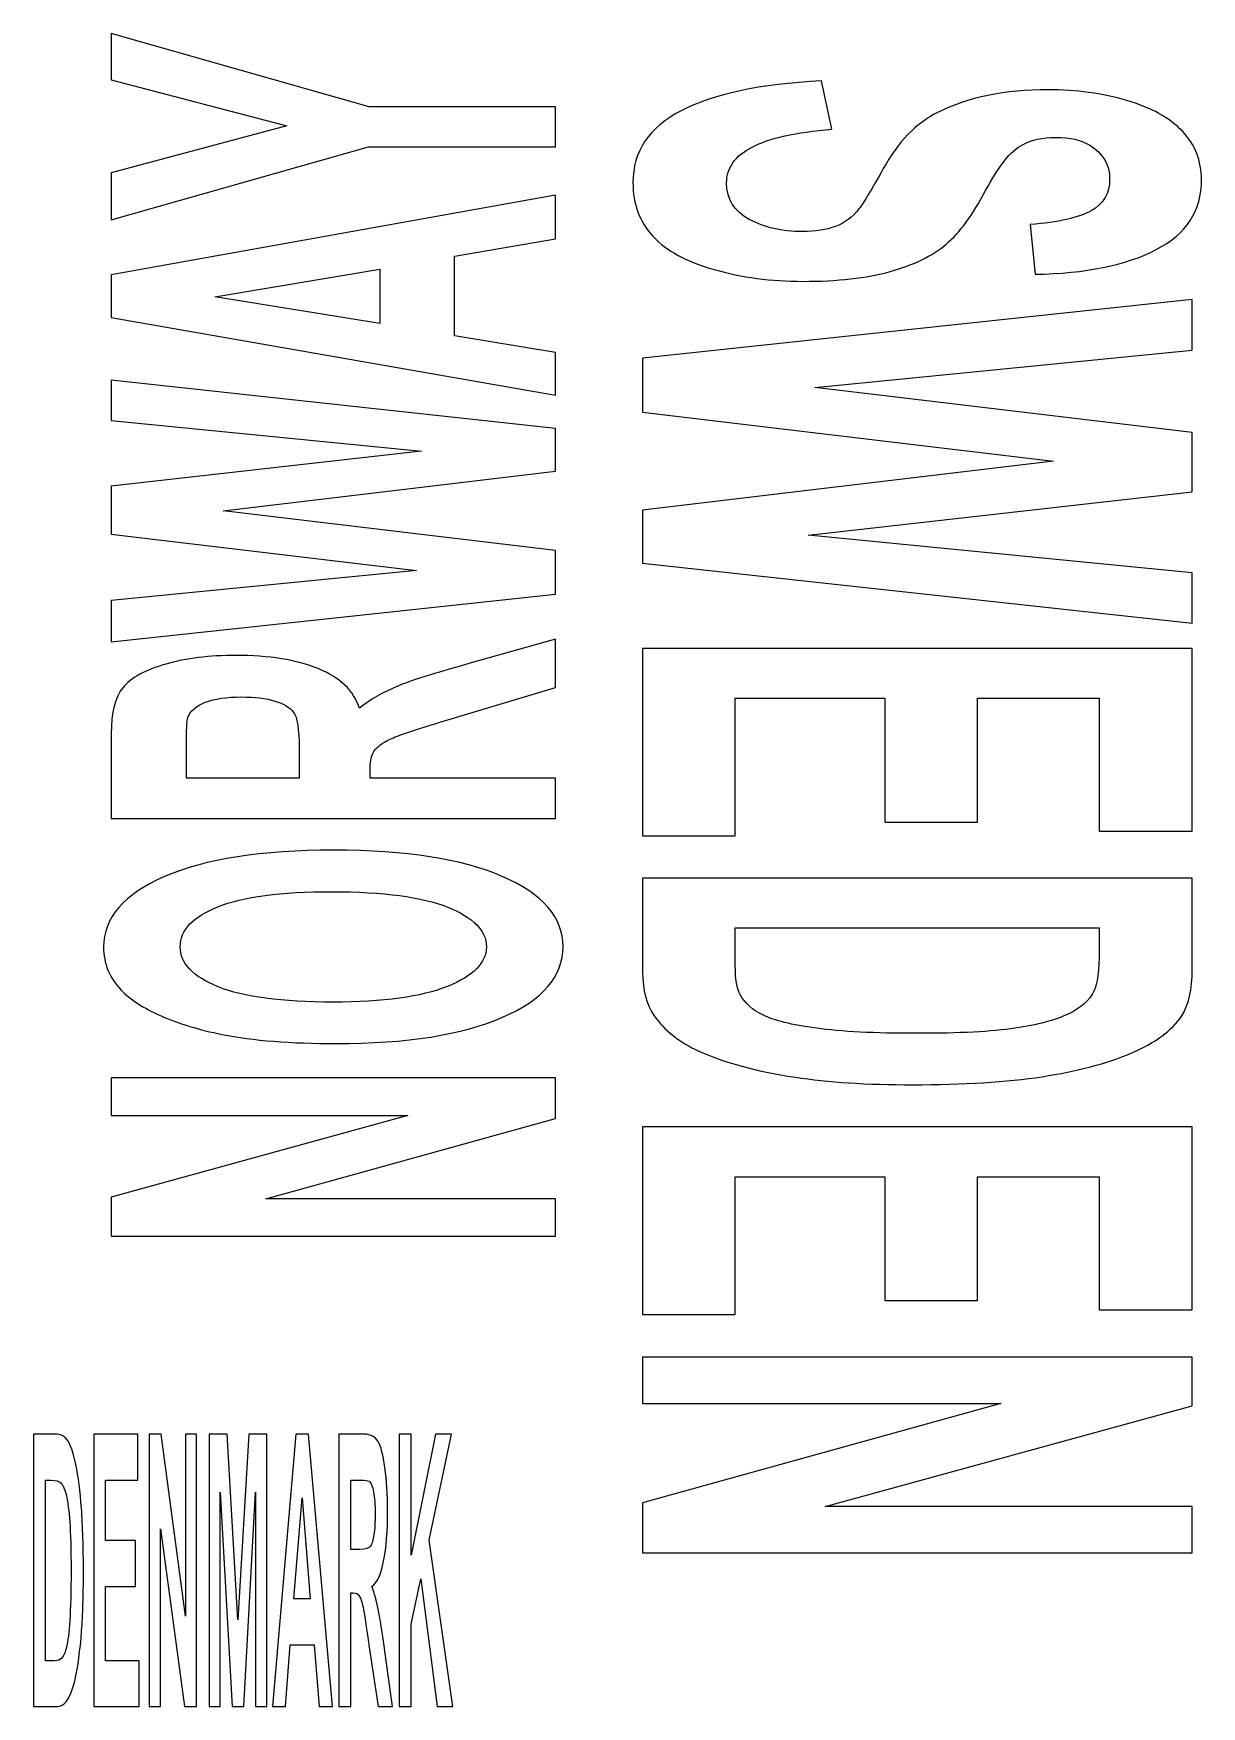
# Model space of a CAD drawing. Header units: centimetres. Extents: x -12.1 to 12.1, y -5 to 6.2.
# Drawn here: x -1.785 to -1.024, y 4.233 to 5.323 of the extents above; entities that cross this region are included whole.
import ezdxf

# ---------------------------------------------------------------- set-up
doc = ezdxf.new("R2010")
doc.units = ezdxf.units.CM
doc.header["$MEASUREMENT"] = 0
doc.layers.add('Layer 1', color=7, linetype='Continuous')

msp = doc.modelspace()

# ---------------------------------------------------------------- linework, layer by layer
at = {"layer": 'Layer 1', "color": 250}
for points, knots in [([(-1.44476, 5.2488), (-1.44476, 5.2488), (-1.56651, 5.2488), (-1.56651, 5.2488), (-1.56651, 5.2488), (-1.56651, 5.2488), (-1.73405, 5.20122), (-1.73405, 5.20122), (-1.73405, 5.20122), (-1.73405, 5.20122), (-1.73405, 5.23197), (-1.73405, 5.23197), (-1.73405, 5.23197), (-1.73405, 5.23197), (-1.61959, 5.26251), (-1.61959, 5.26251), (-1.61959, 5.26251), (-1.61959, 5.26251), (-1.73405, 5.29247), (-1.73405, 5.29247), (-1.73405, 5.29247), (-1.73405, 5.29247), (-1.73405, 5.32268), (-1.73405, 5.32268), (-1.73405, 5.32268), (-1.73405, 5.32268), (-1.5661, 5.27492), (-1.5661, 5.27492), (-1.5661, 5.27492), (-1.5661, 5.27492), (-1.44476, 5.27492), (-1.44476, 5.27492), (-1.44476, 5.27492), (-1.44476, 5.27492), (-1.44476, 5.2488), (-1.44476, 5.2488)], [0, 0, 0, 0, 0.1, 0.1, 0.1, 0.1, 0.2, 0.2, 0.2, 0.2, 0.3, 0.3, 0.3, 0.3, 0.4, 0.4, 0.4, 0.4, 0.5, 0.5, 0.5, 0.5, 0.6, 0.6, 0.6, 0.6, 0.7, 0.7, 0.7, 0.7, 0.8, 0.8, 0.8, 0.8, 1, 1, 1, 1]), ([(-1.27162, 5.29184), (-1.27162, 5.29184), (-1.2648, 5.26027), (-1.2648, 5.26027), (-1.2648, 5.26027), (-1.28836, 5.25838), (-1.30572, 5.2545), (-1.31675, 5.24871), (-1.31675, 5.24871), (-1.32785, 5.24292), (-1.33338, 5.23512), (-1.33338, 5.22521), (-1.33338, 5.22521), (-1.33338, 5.21479), (-1.32843, 5.20689), (-1.31859, 5.2016), (-1.31859, 5.2016), (-1.30877, 5.19633), (-1.29727, 5.19368), (-1.28405, 5.19368), (-1.28405, 5.19368), (-1.27561, 5.19368), (-1.26842, 5.19479), (-1.26248, 5.197), (-1.26248, 5.197), (-1.25657, 5.19923), (-1.25136, 5.20314), (-1.24698, 5.20867), (-1.24698, 5.20867), (-1.24404, 5.21248), (-1.23886, 5.22113), (-1.23135, 5.23465), (-1.23135, 5.23465), (-1.22174, 5.252), (-1.20995, 5.26423), (-1.19597, 5.27122), (-1.19597, 5.27122), (-1.17625, 5.28109), (-1.15229, 5.28601), (-1.12399, 5.28601), (-1.12399, 5.28601), (-1.10576, 5.28601), (-1.08872, 5.28371), (-1.07283, 5.27909), (-1.07283, 5.27909), (-1.05699, 5.27442), (-1.04493, 5.26775), (-1.0366, 5.25902), (-1.0366, 5.25902), (-1.02833, 5.25029), (-1.02417, 5.23974), (-1.02417, 5.22742), (-1.02417, 5.22742), (-1.02417, 5.20724), (-1.03401, 5.19205), (-1.05372, 5.18188), (-1.05372, 5.18188), (-1.07338, 5.17169), (-1.09965, 5.16636), (-1.13255, 5.16584), (-1.13255, 5.16584), (-1.13255, 5.16584), (-1.13569, 5.19824), (-1.13569, 5.19824), (-1.13569, 5.19824), (-1.11732, 5.19965), (-1.1041, 5.20264), (-1.09603, 5.20718), (-1.09603, 5.20718), (-1.08797, 5.21176), (-1.08398, 5.2186), (-1.08398, 5.22772), (-1.08398, 5.22772), (-1.08398, 5.23715), (-1.08829, 5.24455), (-1.09688, 5.24987), (-1.09688, 5.24987), (-1.10241, 5.25331), (-1.10981, 5.25503), (-1.11909, 5.25503), (-1.11909, 5.25503), (-1.12757, 5.25503), (-1.13479, 5.25343), (-1.14082, 5.2502), (-1.14082, 5.2502), (-1.14844, 5.24609), (-1.15645, 5.23616), (-1.16472, 5.22041), (-1.16472, 5.22041), (-1.17302, 5.20462), (-1.18161, 5.19295), (-1.19049, 5.18541), (-1.19049, 5.18541), (-1.19935, 5.17783), (-1.21146, 5.1719), (-1.22687, 5.16767), (-1.22687, 5.16767), (-1.24221, 5.1634), (-1.26122, 5.16124), (-1.28382, 5.16124), (-1.28382, 5.16124), (-1.30435, 5.16124), (-1.32354, 5.1638), (-1.34142, 5.16893), (-1.34142, 5.16893), (-1.35933, 5.17402), (-1.3726, 5.18124), (-1.38131, 5.19059), (-1.38131, 5.19059), (-1.39004, 5.19994), (-1.39435, 5.21162), (-1.39435, 5.22553), (-1.39435, 5.22553), (-1.39435, 5.24585), (-1.38393, 5.26144), (-1.36299, 5.27236), (-1.36299, 5.27236), (-1.34212, 5.28321), (-1.31163, 5.28971), (-1.27162, 5.29184)], [0, 0, 0, 0, 0.0322581, 0.0322581, 0.0322581, 0.0322581, 0.0645161, 0.0645161, 0.0645161, 0.0645161, 0.0967742, 0.0967742, 0.0967742, 0.0967742, 0.1290323, 0.1290323, 0.1290323, 0.1290323, 0.1612903, 0.1612903, 0.1612903, 0.1612903, 0.1935484, 0.1935484, 0.1935484, 0.1935484, 0.2258065, 0.2258065, 0.2258065, 0.2258065, 0.2580645, 0.2580645, 0.2580645, 0.2580645, 0.2903226, 0.2903226, 0.2903226, 0.2903226, 0.3225806, 0.3225806, 0.3225806, 0.3225806, 0.3548387, 0.3548387, 0.3548387, 0.3548387, 0.3870968, 0.3870968, 0.3870968, 0.3870968, 0.4193548, 0.4193548, 0.4193548, 0.4193548, 0.4516129, 0.4516129, 0.4516129, 0.4516129, 0.483871, 0.483871, 0.483871, 0.483871, 0.516129, 0.516129, 0.516129, 0.516129, 0.5483871, 0.5483871, 0.5483871, 0.5483871, 0.5806452, 0.5806452, 0.5806452, 0.5806452, 0.6129032, 0.6129032, 0.6129032, 0.6129032, 0.6451613, 0.6451613, 0.6451613, 0.6451613, 0.6774194, 0.6774194, 0.6774194, 0.6774194, 0.7096774, 0.7096774, 0.7096774, 0.7096774, 0.7419355, 0.7419355, 0.7419355, 0.7419355, 0.7741935, 0.7741935, 0.7741935, 0.7741935, 0.8064516, 0.8064516, 0.8064516, 0.8064516, 0.8387097, 0.8387097, 0.8387097, 0.8387097, 0.8709677, 0.8709677, 0.8709677, 0.8709677, 0.9032258, 0.9032258, 0.9032258, 0.9032258, 0.9354839, 0.9354839, 0.9354839, 0.9354839, 1, 1, 1, 1]), ([(-1.44476, 5.21744), (-1.44476, 5.21744), (-1.44476, 5.18887), (-1.44476, 5.18887), (-1.44476, 5.18887), (-1.44476, 5.18887), (-1.51046, 5.17754), (-1.51046, 5.17754), (-1.51046, 5.17754), (-1.51046, 5.17754), (-1.51046, 5.12566), (-1.51046, 5.12566), (-1.51046, 5.12566), (-1.51046, 5.12566), (-1.44476, 5.11491), (-1.44476, 5.11491), (-1.44476, 5.11491), (-1.44476, 5.11491), (-1.44476, 5.0871), (-1.44476, 5.0871), (-1.44476, 5.0871), (-1.44476, 5.0871), (-1.73405, 5.13768), (-1.73405, 5.13768), (-1.73405, 5.13768), (-1.73405, 5.13768), (-1.73405, 5.16543), (-1.73405, 5.16543), (-1.73405, 5.16543), (-1.73405, 5.16543), (-1.44476, 5.21744), (-1.44476, 5.21744)], [0, 0, 0, 0, 0.1111111, 0.1111111, 0.1111111, 0.1111111, 0.2222222, 0.2222222, 0.2222222, 0.2222222, 0.3333333, 0.3333333, 0.3333333, 0.3333333, 0.4444444, 0.4444444, 0.4444444, 0.4444444, 0.5555556, 0.5555556, 0.5555556, 0.5555556, 0.6666667, 0.6666667, 0.6666667, 0.6666667, 0.7777778, 0.7777778, 0.7777778, 0.7777778, 1, 1, 1, 1]), ([(-1.5592, 5.16913), (-1.5592, 5.16913), (-1.66656, 5.15125), (-1.66656, 5.15125), (-1.66656, 5.15125), (-1.66656, 5.15125), (-1.5592, 5.13369), (-1.5592, 5.13369), (-1.5592, 5.13369), (-1.5592, 5.13369), (-1.5592, 5.16913), (-1.5592, 5.16913)], [0, 0, 0, 0, 0.25, 0.25, 0.25, 0.25, 0.5, 0.5, 0.5, 0.5, 1, 1, 1, 1]), ([(-1.38804, 5.11118), (-1.38804, 5.11118), (-1.03025, 5.1495), (-1.03025, 5.1495), (-1.03025, 5.1495), (-1.03025, 5.1495), (-1.03025, 5.11634), (-1.03025, 5.11634), (-1.03025, 5.11634), (-1.03025, 5.11634), (-1.27602, 5.09211), (-1.27602, 5.09211), (-1.27602, 5.09211), (-1.27602, 5.09211), (-1.03025, 5.06273), (-1.03025, 5.06273), (-1.03025, 5.06273), (-1.03025, 5.06273), (-1.03025, 5.02417), (-1.03025, 5.02417), (-1.03025, 5.02417), (-1.03025, 5.02417), (-1.28018, 4.99602), (-1.28018, 4.99602), (-1.28018, 4.99602), (-1.28018, 4.99602), (-1.03025, 4.97138), (-1.03025, 4.97138), (-1.03025, 4.97138), (-1.03025, 4.97138), (-1.03025, 4.93871), (-1.03025, 4.93871), (-1.03025, 4.93871), (-1.03025, 4.93871), (-1.38804, 4.97773), (-1.38804, 4.97773), (-1.38804, 4.97773), (-1.38804, 4.97773), (-1.38804, 5.01215), (-1.38804, 5.01215), (-1.38804, 5.01215), (-1.38804, 5.01215), (-1.12055, 5.04412), (-1.12055, 5.04412), (-1.12055, 5.04412), (-1.12055, 5.04412), (-1.38804, 5.07601), (-1.38804, 5.07601), (-1.38804, 5.07601), (-1.38804, 5.07601), (-1.38804, 5.11118), (-1.38804, 5.11118)], [0, 0, 0, 0, 0.0714286, 0.0714286, 0.0714286, 0.0714286, 0.1428571, 0.1428571, 0.1428571, 0.1428571, 0.2142857, 0.2142857, 0.2142857, 0.2142857, 0.2857143, 0.2857143, 0.2857143, 0.2857143, 0.3571429, 0.3571429, 0.3571429, 0.3571429, 0.4285714, 0.4285714, 0.4285714, 0.4285714, 0.5, 0.5, 0.5, 0.5, 0.5714286, 0.5714286, 0.5714286, 0.5714286, 0.6428571, 0.6428571, 0.6428571, 0.6428571, 0.7142857, 0.7142857, 0.7142857, 0.7142857, 0.7857143, 0.7857143, 0.7857143, 0.7857143, 0.8571429, 0.8571429, 0.8571429, 0.8571429, 1, 1, 1, 1]), ([(-1.44476, 4.95749), (-1.44476, 4.95749), (-1.73405, 4.92648), (-1.73405, 4.92648), (-1.73405, 4.92648), (-1.73405, 4.92648), (-1.73405, 4.9533), (-1.73405, 4.9533), (-1.73405, 4.9533), (-1.73405, 4.9533), (-1.53532, 4.9729), (-1.53532, 4.9729), (-1.53532, 4.9729), (-1.53532, 4.9729), (-1.73405, 4.99663), (-1.73405, 4.99663), (-1.73405, 4.99663), (-1.73405, 4.99663), (-1.73405, 5.02785), (-1.73405, 5.02785), (-1.73405, 5.02785), (-1.73405, 5.02785), (-1.53197, 5.05059), (-1.53197, 5.05059), (-1.53197, 5.05059), (-1.53197, 5.05059), (-1.73405, 5.07054), (-1.73405, 5.07054), (-1.73405, 5.07054), (-1.73405, 5.07054), (-1.73405, 5.09692), (-1.73405, 5.09692), (-1.73405, 5.09692), (-1.73405, 5.09692), (-1.44476, 5.06538), (-1.44476, 5.06538), (-1.44476, 5.06538), (-1.44476, 5.06538), (-1.44476, 5.03757), (-1.44476, 5.03757), (-1.44476, 5.03757), (-1.44476, 5.03757), (-1.66105, 5.01171), (-1.66105, 5.01171), (-1.66105, 5.01171), (-1.66105, 5.01171), (-1.44476, 4.98594), (-1.44476, 4.98594), (-1.44476, 4.98594), (-1.44476, 4.98594), (-1.44476, 4.95749), (-1.44476, 4.95749)], [0, 0, 0, 0, 0.0714286, 0.0714286, 0.0714286, 0.0714286, 0.1428571, 0.1428571, 0.1428571, 0.1428571, 0.2142857, 0.2142857, 0.2142857, 0.2142857, 0.2857143, 0.2857143, 0.2857143, 0.2857143, 0.3571429, 0.3571429, 0.3571429, 0.3571429, 0.4285714, 0.4285714, 0.4285714, 0.4285714, 0.5, 0.5, 0.5, 0.5, 0.5714286, 0.5714286, 0.5714286, 0.5714286, 0.6428571, 0.6428571, 0.6428571, 0.6428571, 0.7142857, 0.7142857, 0.7142857, 0.7142857, 0.7857143, 0.7857143, 0.7857143, 0.7857143, 0.8571429, 0.8571429, 0.8571429, 0.8571429, 1, 1, 1, 1]), ([(-1.44476, 4.81137), (-1.44476, 4.81137), (-1.73405, 4.81137), (-1.73405, 4.81137), (-1.73405, 4.81137), (-1.73405, 4.81137), (-1.73405, 4.86658), (-1.73405, 4.86658), (-1.73405, 4.86658), (-1.73405, 4.88044), (-1.73147, 4.89055), (-1.72625, 4.89684), (-1.72625, 4.89684), (-1.72107, 4.90312), (-1.71181, 4.90814), (-1.69853, 4.91195), (-1.69853, 4.91195), (-1.68525, 4.91574), (-1.67005, 4.91763), (-1.65293, 4.91763), (-1.65293, 4.91763), (-1.63124, 4.91763), (-1.61333, 4.91475), (-1.5992, 4.90901), (-1.5992, 4.90901), (-1.58506, 4.90327), (-1.57612, 4.89474), (-1.57244, 4.88332), (-1.57244, 4.88332), (-1.56505, 4.889), (-1.55696, 4.89367), (-1.54816, 4.89736), (-1.54816, 4.89736), (-1.53934, 4.90106), (-1.52367, 4.90601), (-1.50119, 4.9123), (-1.50119, 4.9123), (-1.50119, 4.9123), (-1.44476, 4.92817), (-1.44476, 4.92817), (-1.44476, 4.92817), (-1.44476, 4.92817), (-1.44476, 4.89678), (-1.44476, 4.89678), (-1.44476, 4.89678), (-1.44476, 4.89678), (-1.50771, 4.87783), (-1.50771, 4.87783), (-1.50771, 4.87783), (-1.5302, 4.8711), (-1.5444, 4.86649), (-1.55026, 4.86402), (-1.55026, 4.86402), (-1.55611, 4.86152), (-1.56013, 4.8589), (-1.56228, 4.85613), (-1.56228, 4.85613), (-1.56447, 4.85334), (-1.56552, 4.84894), (-1.56552, 4.84291), (-1.56552, 4.84291), (-1.56552, 4.84291), (-1.56552, 4.83761), (-1.56552, 4.83761), (-1.56552, 4.83761), (-1.56552, 4.83761), (-1.44476, 4.83761), (-1.44476, 4.83761), (-1.44476, 4.83761), (-1.44476, 4.83761), (-1.44476, 4.81137), (-1.44476, 4.81137)], [0, 0, 0, 0, 0.0526316, 0.0526316, 0.0526316, 0.0526316, 0.1052632, 0.1052632, 0.1052632, 0.1052632, 0.1578947, 0.1578947, 0.1578947, 0.1578947, 0.2105263, 0.2105263, 0.2105263, 0.2105263, 0.2631579, 0.2631579, 0.2631579, 0.2631579, 0.3157895, 0.3157895, 0.3157895, 0.3157895, 0.3684211, 0.3684211, 0.3684211, 0.3684211, 0.4210526, 0.4210526, 0.4210526, 0.4210526, 0.4736842, 0.4736842, 0.4736842, 0.4736842, 0.5263158, 0.5263158, 0.5263158, 0.5263158, 0.5789474, 0.5789474, 0.5789474, 0.5789474, 0.6315789, 0.6315789, 0.6315789, 0.6315789, 0.6842105, 0.6842105, 0.6842105, 0.6842105, 0.7368421, 0.7368421, 0.7368421, 0.7368421, 0.7894737, 0.7894737, 0.7894737, 0.7894737, 0.8421053, 0.8421053, 0.8421053, 0.8421053, 0.8947368, 0.8947368, 0.8947368, 0.8947368, 1, 1, 1, 1]), ([(-1.38804, 4.9222), (-1.38804, 4.9222), (-1.03025, 4.9222), (-1.03025, 4.9222), (-1.03025, 4.9222), (-1.03025, 4.9222), (-1.03025, 4.8031), (-1.03025, 4.8031), (-1.03025, 4.8031), (-1.03025, 4.8031), (-1.09079, 4.8031), (-1.09079, 4.8031), (-1.09079, 4.8031), (-1.09079, 4.8031), (-1.09079, 4.88976), (-1.09079, 4.88976), (-1.09079, 4.88976), (-1.09079, 4.88976), (-1.17008, 4.88976), (-1.17008, 4.88976), (-1.17008, 4.88976), (-1.17008, 4.88976), (-1.17008, 4.80913), (-1.17008, 4.80913), (-1.17008, 4.80913), (-1.17008, 4.80913), (-1.23039, 4.80913), (-1.23039, 4.80913), (-1.23039, 4.80913), (-1.23039, 4.80913), (-1.23039, 4.88976), (-1.23039, 4.88976), (-1.23039, 4.88976), (-1.23039, 4.88976), (-1.32773, 4.88976), (-1.32773, 4.88976), (-1.32773, 4.88976), (-1.32773, 4.88976), (-1.32773, 4.80005), (-1.32773, 4.80005), (-1.32773, 4.80005), (-1.32773, 4.80005), (-1.38804, 4.80005), (-1.38804, 4.80005), (-1.38804, 4.80005), (-1.38804, 4.80005), (-1.38804, 4.9222), (-1.38804, 4.9222)], [0, 0, 0, 0, 0.0769231, 0.0769231, 0.0769231, 0.0769231, 0.1538462, 0.1538462, 0.1538462, 0.1538462, 0.2307692, 0.2307692, 0.2307692, 0.2307692, 0.3076923, 0.3076923, 0.3076923, 0.3076923, 0.3846154, 0.3846154, 0.3846154, 0.3846154, 0.4615385, 0.4615385, 0.4615385, 0.4615385, 0.5384615, 0.5384615, 0.5384615, 0.5384615, 0.6153846, 0.6153846, 0.6153846, 0.6153846, 0.6923077, 0.6923077, 0.6923077, 0.6923077, 0.7692308, 0.7692308, 0.7692308, 0.7692308, 0.8461538, 0.8461538, 0.8461538, 0.8461538, 1, 1, 1, 1]), ([(-1.6117, 4.83761), (-1.6117, 4.83761), (-1.6117, 4.857), (-1.6117, 4.857), (-1.6117, 4.857), (-1.6117, 4.86958), (-1.61289, 4.87745), (-1.61525, 4.88056), (-1.61525, 4.88056), (-1.61764, 4.8837), (-1.62171, 4.88615), (-1.62748, 4.88793), (-1.62748, 4.88793), (-1.6333, 4.8897), (-1.64052, 4.89058), (-1.64921, 4.89058), (-1.64921, 4.89058), (-1.65893, 4.89058), (-1.66679, 4.88944), (-1.67279, 4.88709), (-1.67279, 4.88709), (-1.67876, 4.88475), (-1.68255, 4.88147), (-1.68415, 4.87721), (-1.68415, 4.87721), (-1.68478, 4.87509), (-1.68511, 4.86868), (-1.68511, 4.85808), (-1.68511, 4.85808), (-1.68511, 4.85808), (-1.68511, 4.83761), (-1.68511, 4.83761), (-1.68511, 4.83761), (-1.68511, 4.83761), (-1.6117, 4.83761), (-1.6117, 4.83761)], [0, 0, 0, 0, 0.1, 0.1, 0.1, 0.1, 0.2, 0.2, 0.2, 0.2, 0.3, 0.3, 0.3, 0.3, 0.4, 0.4, 0.4, 0.4, 0.5, 0.5, 0.5, 0.5, 0.6, 0.6, 0.6, 0.6, 0.7, 0.7, 0.7, 0.7, 0.8, 0.8, 0.8, 0.8, 1, 1, 1, 1]), ([(-1.58762, 4.66485), (-1.61712, 4.66485), (-1.64184, 4.66682), (-1.66184, 4.67079), (-1.66184, 4.67079), (-1.67655, 4.67373), (-1.68979, 4.67774), (-1.70147, 4.68287), (-1.70147, 4.68287), (-1.71321, 4.688), (-1.72189, 4.69358), (-1.72753, 4.69964), (-1.72753, 4.69964), (-1.73517, 4.70774), (-1.73898, 4.71708), (-1.73898, 4.72766), (-1.73898, 4.72766), (-1.73898, 4.74679), (-1.72576, 4.7621), (-1.69932, 4.77358), (-1.69932, 4.77358), (-1.67288, 4.78508), (-1.6361, 4.79082), (-1.58899, 4.79082), (-1.58899, 4.79082), (-1.54231, 4.79082), (-1.50579, 4.78514), (-1.47941, 4.77372), (-1.47941, 4.77372), (-1.45306, 4.76234), (-1.43984, 4.74708), (-1.43984, 4.728), (-1.43984, 4.728), (-1.43984, 4.7087), (-1.45297, 4.69335), (-1.47924, 4.68194), (-1.47924, 4.68194), (-1.50547, 4.67052), (-1.54158, 4.66485), (-1.58762, 4.66485)], [0, 0, 0, 0, 0.0909091, 0.0909091, 0.0909091, 0.0909091, 0.1818182, 0.1818182, 0.1818182, 0.1818182, 0.2727273, 0.2727273, 0.2727273, 0.2727273, 0.3636364, 0.3636364, 0.3636364, 0.3636364, 0.4545455, 0.4545455, 0.4545455, 0.4545455, 0.5454545, 0.5454545, 0.5454545, 0.5454545, 0.6363636, 0.6363636, 0.6363636, 0.6363636, 0.7272727, 0.7272727, 0.7272727, 0.7272727, 0.8181818, 0.8181818, 0.8181818, 0.8181818, 1, 1, 1, 1]), ([(-1.03025, 4.77264), (-1.03025, 4.77264), (-1.03025, 4.71336), (-1.03025, 4.71336), (-1.03025, 4.71336), (-1.03025, 4.7), (-1.03256, 4.68983), (-1.0371, 4.68281), (-1.0371, 4.68281), (-1.04327, 4.67338), (-1.05428, 4.66531), (-1.07006, 4.65862), (-1.07006, 4.65862), (-1.08584, 4.65186), (-1.10515, 4.64677), (-1.12801, 4.64327), (-1.12801, 4.64327), (-1.15084, 4.63975), (-1.17903, 4.638), (-1.21257, 4.638), (-1.21257, 4.638), (-1.242, 4.638), (-1.26739, 4.63966), (-1.28872, 4.64292), (-1.28872, 4.64292), (-1.31472, 4.64694), (-1.33583, 4.65268), (-1.3519, 4.66013), (-1.3519, 4.66013), (-1.3641, 4.66575), (-1.37363, 4.67332), (-1.38047, 4.68293), (-1.38047, 4.68293), (-1.3855, 4.69007), (-1.38804, 4.69964), (-1.38804, 4.71164), (-1.38804, 4.71164), (-1.38804, 4.71164), (-1.38804, 4.77264), (-1.38804, 4.77264), (-1.38804, 4.77264), (-1.38804, 4.77264), (-1.03025, 4.77264), (-1.03025, 4.77264)], [0, 0, 0, 0, 0.0833333, 0.0833333, 0.0833333, 0.0833333, 0.1666667, 0.1666667, 0.1666667, 0.1666667, 0.25, 0.25, 0.25, 0.25, 0.3333333, 0.3333333, 0.3333333, 0.3333333, 0.4166667, 0.4166667, 0.4166667, 0.4166667, 0.5, 0.5, 0.5, 0.5, 0.5833333, 0.5833333, 0.5833333, 0.5833333, 0.6666667, 0.6666667, 0.6666667, 0.6666667, 0.75, 0.75, 0.75, 0.75, 0.8333333, 0.8333333, 0.8333333, 0.8333333, 1, 1, 1, 1]), ([(-1.5896, 4.69187), (-1.55684, 4.69187), (-1.53203, 4.69525), (-1.51514, 4.70206), (-1.51514, 4.70206), (-1.49822, 4.70885), (-1.48975, 4.71746), (-1.48975, 4.72792), (-1.48975, 4.72792), (-1.48975, 4.73837), (-1.49816, 4.74696), (-1.51494, 4.75366), (-1.51494, 4.75366), (-1.53171, 4.76036), (-1.55684, 4.76374), (-1.59038, 4.76374), (-1.59038, 4.76374), (-1.62355, 4.76374), (-1.64828, 4.76044), (-1.66458, 4.75392), (-1.66458, 4.75392), (-1.68089, 4.74737), (-1.68907, 4.73873), (-1.68907, 4.72792), (-1.68907, 4.72792), (-1.68907, 4.71712), (-1.6808, 4.70841), (-1.66429, 4.70177), (-1.66429, 4.70177), (-1.6478, 4.69516), (-1.62291, 4.69187), (-1.5896, 4.69187)], [0, 0, 0, 0, 0.1111111, 0.1111111, 0.1111111, 0.1111111, 0.2222222, 0.2222222, 0.2222222, 0.2222222, 0.3333333, 0.3333333, 0.3333333, 0.3333333, 0.4444444, 0.4444444, 0.4444444, 0.4444444, 0.5555556, 0.5555556, 0.5555556, 0.5555556, 0.6666667, 0.6666667, 0.6666667, 0.6666667, 0.7777778, 0.7777778, 0.7777778, 0.7777778, 1, 1, 1, 1]), ([(-1.09079, 4.7402), (-1.09079, 4.7402), (-1.32773, 4.7402), (-1.32773, 4.7402), (-1.32773, 4.7402), (-1.32773, 4.7402), (-1.32773, 4.71601), (-1.32773, 4.71601), (-1.32773, 4.71601), (-1.32773, 4.70692), (-1.32663, 4.7004), (-1.32432, 4.69642), (-1.32432, 4.69642), (-1.32141, 4.69114), (-1.31643, 4.68674), (-1.30944, 4.68328), (-1.30944, 4.68328), (-1.30246, 4.67982), (-1.29095, 4.67702), (-1.27494, 4.67481), (-1.27494, 4.67481), (-1.25889, 4.67262), (-1.23705, 4.67151), (-1.20939, 4.67151), (-1.20939, 4.67151), (-1.18173, 4.67151), (-1.1605, 4.67262), (-1.14568, 4.67481), (-1.14568, 4.67481), (-1.13089, 4.67702), (-1.11936, 4.68008), (-1.11106, 4.68403), (-1.11106, 4.68403), (-1.10273, 4.68797), (-1.09714, 4.69295), (-1.09423, 4.69901), (-1.09423, 4.69901), (-1.09193, 4.70355), (-1.09079, 4.71243), (-1.09079, 4.72565), (-1.09079, 4.72565), (-1.09079, 4.72565), (-1.09079, 4.7402), (-1.09079, 4.7402)], [0, 0, 0, 0, 0.0833333, 0.0833333, 0.0833333, 0.0833333, 0.1666667, 0.1666667, 0.1666667, 0.1666667, 0.25, 0.25, 0.25, 0.25, 0.3333333, 0.3333333, 0.3333333, 0.3333333, 0.4166667, 0.4166667, 0.4166667, 0.4166667, 0.5, 0.5, 0.5, 0.5, 0.5833333, 0.5833333, 0.5833333, 0.5833333, 0.6666667, 0.6666667, 0.6666667, 0.6666667, 0.75, 0.75, 0.75, 0.75, 0.8333333, 0.8333333, 0.8333333, 0.8333333, 1, 1, 1, 1]), ([(-1.44476, 4.53937), (-1.44476, 4.53937), (-1.73405, 4.53937), (-1.73405, 4.53937), (-1.73405, 4.53937), (-1.73405, 4.53937), (-1.73405, 4.56491), (-1.73405, 4.56491), (-1.73405, 4.56491), (-1.73405, 4.56491), (-1.54086, 4.61805), (-1.54086, 4.61805), (-1.54086, 4.61805), (-1.54086, 4.61805), (-1.73405, 4.61805), (-1.73405, 4.61805), (-1.73405, 4.61805), (-1.73405, 4.61805), (-1.73405, 4.64243), (-1.73405, 4.64243), (-1.73405, 4.64243), (-1.73405, 4.64243), (-1.44476, 4.64243), (-1.44476, 4.64243), (-1.44476, 4.64243), (-1.44476, 4.64243), (-1.44476, 4.6161), (-1.44476, 4.6161), (-1.44476, 4.6161), (-1.44476, 4.6161), (-1.63342, 4.56378), (-1.63342, 4.56378), (-1.63342, 4.56378), (-1.63342, 4.56378), (-1.44476, 4.56378), (-1.44476, 4.56378), (-1.44476, 4.56378), (-1.44476, 4.56378), (-1.44476, 4.53937), (-1.44476, 4.53937)], [0, 0, 0, 0, 0.0909091, 0.0909091, 0.0909091, 0.0909091, 0.1818182, 0.1818182, 0.1818182, 0.1818182, 0.2727273, 0.2727273, 0.2727273, 0.2727273, 0.3636364, 0.3636364, 0.3636364, 0.3636364, 0.4545455, 0.4545455, 0.4545455, 0.4545455, 0.5454545, 0.5454545, 0.5454545, 0.5454545, 0.6363636, 0.6363636, 0.6363636, 0.6363636, 0.7272727, 0.7272727, 0.7272727, 0.7272727, 0.8181818, 0.8181818, 0.8181818, 0.8181818, 1, 1, 1, 1]), ([(-1.38804, 4.61051), (-1.38804, 4.61051), (-1.03025, 4.61051), (-1.03025, 4.61051), (-1.03025, 4.61051), (-1.03025, 4.61051), (-1.03025, 4.49142), (-1.03025, 4.49142), (-1.03025, 4.49142), (-1.03025, 4.49142), (-1.09079, 4.49142), (-1.09079, 4.49142), (-1.09079, 4.49142), (-1.09079, 4.49142), (-1.09079, 4.57808), (-1.09079, 4.57808), (-1.09079, 4.57808), (-1.09079, 4.57808), (-1.17008, 4.57808), (-1.17008, 4.57808), (-1.17008, 4.57808), (-1.17008, 4.57808), (-1.17008, 4.49744), (-1.17008, 4.49744), (-1.17008, 4.49744), (-1.17008, 4.49744), (-1.23039, 4.49744), (-1.23039, 4.49744), (-1.23039, 4.49744), (-1.23039, 4.49744), (-1.23039, 4.57808), (-1.23039, 4.57808), (-1.23039, 4.57808), (-1.23039, 4.57808), (-1.32773, 4.57808), (-1.32773, 4.57808), (-1.32773, 4.57808), (-1.32773, 4.57808), (-1.32773, 4.48836), (-1.32773, 4.48836), (-1.32773, 4.48836), (-1.32773, 4.48836), (-1.38804, 4.48836), (-1.38804, 4.48836), (-1.38804, 4.48836), (-1.38804, 4.48836), (-1.38804, 4.61051), (-1.38804, 4.61051)], [0, 0, 0, 0, 0.0769231, 0.0769231, 0.0769231, 0.0769231, 0.1538462, 0.1538462, 0.1538462, 0.1538462, 0.2307692, 0.2307692, 0.2307692, 0.2307692, 0.3076923, 0.3076923, 0.3076923, 0.3076923, 0.3846154, 0.3846154, 0.3846154, 0.3846154, 0.4615385, 0.4615385, 0.4615385, 0.4615385, 0.5384615, 0.5384615, 0.5384615, 0.5384615, 0.6153846, 0.6153846, 0.6153846, 0.6153846, 0.6923077, 0.6923077, 0.6923077, 0.6923077, 0.7692308, 0.7692308, 0.7692308, 0.7692308, 0.8461538, 0.8461538, 0.8461538, 0.8461538, 1, 1, 1, 1]), ([(-1.38804, 4.46055), (-1.38804, 4.46055), (-1.03025, 4.46055), (-1.03025, 4.46055), (-1.03025, 4.46055), (-1.03025, 4.46055), (-1.03025, 4.42899), (-1.03025, 4.42899), (-1.03025, 4.42899), (-1.03025, 4.42899), (-1.26918, 4.36326), (-1.26918, 4.36326), (-1.26918, 4.36326), (-1.26918, 4.36326), (-1.03025, 4.36326), (-1.03025, 4.36326), (-1.03025, 4.36326), (-1.03025, 4.36326), (-1.03025, 4.3331), (-1.03025, 4.3331), (-1.03025, 4.3331), (-1.03025, 4.3331), (-1.38804, 4.3331), (-1.38804, 4.3331), (-1.38804, 4.3331), (-1.38804, 4.3331), (-1.38804, 4.36565), (-1.38804, 4.36565), (-1.38804, 4.36565), (-1.38804, 4.36565), (-1.15473, 4.43041), (-1.15473, 4.43041), (-1.15473, 4.43041), (-1.15473, 4.43041), (-1.38804, 4.43041), (-1.38804, 4.43041), (-1.38804, 4.43041), (-1.38804, 4.43041), (-1.38804, 4.46055), (-1.38804, 4.46055)], [0, 0, 0, 0, 0.0909091, 0.0909091, 0.0909091, 0.0909091, 0.1818182, 0.1818182, 0.1818182, 0.1818182, 0.2727273, 0.2727273, 0.2727273, 0.2727273, 0.3636364, 0.3636364, 0.3636364, 0.3636364, 0.4545455, 0.4545455, 0.4545455, 0.4545455, 0.5454545, 0.5454545, 0.5454545, 0.5454545, 0.6363636, 0.6363636, 0.6363636, 0.6363636, 0.7272727, 0.7272727, 0.7272727, 0.7272727, 0.8181818, 0.8181818, 0.8181818, 0.8181818, 1, 1, 1, 1]), ([(-1.78463, 4.41043), (-1.78463, 4.41043), (-1.77031, 4.41043), (-1.77031, 4.41043), (-1.77031, 4.41043), (-1.76708, 4.41043), (-1.7646, 4.40933), (-1.76292, 4.40709), (-1.76292, 4.40709), (-1.76064, 4.40403), (-1.75869, 4.39856), (-1.75706, 4.39072), (-1.75706, 4.39072), (-1.75543, 4.38292), (-1.75421, 4.37334), (-1.75339, 4.36201), (-1.75339, 4.36201), (-1.75252, 4.35068), (-1.75211, 4.33668), (-1.75211, 4.32005), (-1.75211, 4.32005), (-1.75211, 4.30547), (-1.75249, 4.29289), (-1.75328, 4.28231), (-1.75328, 4.28231), (-1.75427, 4.26941), (-1.75564, 4.25896), (-1.75744, 4.25095), (-1.75744, 4.25095), (-1.75881, 4.24492), (-1.76064, 4.24021), (-1.76294, 4.2368), (-1.76294, 4.2368), (-1.76466, 4.2343), (-1.76699, 4.23308), (-1.76988, 4.23308), (-1.76988, 4.23308), (-1.76988, 4.23308), (-1.78463, 4.23308), (-1.78463, 4.23308), (-1.78463, 4.23308), (-1.78463, 4.23308), (-1.78463, 4.41043), (-1.78463, 4.41043)], [0, 0, 0, 0, 0.0833333, 0.0833333, 0.0833333, 0.0833333, 0.1666667, 0.1666667, 0.1666667, 0.1666667, 0.25, 0.25, 0.25, 0.25, 0.3333333, 0.3333333, 0.3333333, 0.3333333, 0.4166667, 0.4166667, 0.4166667, 0.4166667, 0.5, 0.5, 0.5, 0.5, 0.5833333, 0.5833333, 0.5833333, 0.5833333, 0.6666667, 0.6666667, 0.6666667, 0.6666667, 0.75, 0.75, 0.75, 0.75, 0.8333333, 0.8333333, 0.8333333, 0.8333333, 1, 1, 1, 1]), ([(-1.74544, 4.23308), (-1.74544, 4.23308), (-1.74544, 4.41043), (-1.74544, 4.41043), (-1.74544, 4.41043), (-1.74544, 4.41043), (-1.71667, 4.41043), (-1.71667, 4.41043), (-1.71667, 4.41043), (-1.71667, 4.41043), (-1.71667, 4.38045), (-1.71667, 4.38045), (-1.71667, 4.38045), (-1.71667, 4.38045), (-1.73763, 4.38045), (-1.73763, 4.38045), (-1.73763, 4.38045), (-1.73763, 4.38045), (-1.73763, 4.34113), (-1.73763, 4.34113), (-1.73763, 4.34113), (-1.73763, 4.34113), (-1.71813, 4.34113), (-1.71813, 4.34113), (-1.71813, 4.34113), (-1.71813, 4.34113), (-1.71813, 4.31126), (-1.71813, 4.31126), (-1.71813, 4.31126), (-1.71813, 4.31126), (-1.73763, 4.31126), (-1.73763, 4.31126), (-1.73763, 4.31126), (-1.73763, 4.31126), (-1.73763, 4.26295), (-1.73763, 4.26295), (-1.73763, 4.26295), (-1.73763, 4.26295), (-1.71592, 4.26295), (-1.71592, 4.26295), (-1.71592, 4.26295), (-1.71592, 4.26295), (-1.71592, 4.23308), (-1.71592, 4.23308), (-1.71592, 4.23308), (-1.71592, 4.23308), (-1.74544, 4.23308), (-1.74544, 4.23308)], [0, 0, 0, 0, 0.0769231, 0.0769231, 0.0769231, 0.0769231, 0.1538462, 0.1538462, 0.1538462, 0.1538462, 0.2307692, 0.2307692, 0.2307692, 0.2307692, 0.3076923, 0.3076923, 0.3076923, 0.3076923, 0.3846154, 0.3846154, 0.3846154, 0.3846154, 0.4615385, 0.4615385, 0.4615385, 0.4615385, 0.5384615, 0.5384615, 0.5384615, 0.5384615, 0.6153846, 0.6153846, 0.6153846, 0.6153846, 0.6923077, 0.6923077, 0.6923077, 0.6923077, 0.7692308, 0.7692308, 0.7692308, 0.7692308, 0.8461538, 0.8461538, 0.8461538, 0.8461538, 1, 1, 1, 1]), ([(-1.70922, 4.23308), (-1.70922, 4.23308), (-1.70922, 4.41043), (-1.70922, 4.41043), (-1.70922, 4.41043), (-1.70922, 4.41043), (-1.70159, 4.41043), (-1.70159, 4.41043), (-1.70159, 4.41043), (-1.70159, 4.41043), (-1.68572, 4.29198), (-1.68572, 4.29198), (-1.68572, 4.29198), (-1.68572, 4.29198), (-1.68572, 4.41043), (-1.68572, 4.41043), (-1.68572, 4.41043), (-1.68572, 4.41043), (-1.67844, 4.41043), (-1.67844, 4.41043), (-1.67844, 4.41043), (-1.67844, 4.41043), (-1.67844, 4.23308), (-1.67844, 4.23308), (-1.67844, 4.23308), (-1.67844, 4.23308), (-1.6863, 4.23308), (-1.6863, 4.23308), (-1.6863, 4.23308), (-1.6863, 4.23308), (-1.70194, 4.34877), (-1.70194, 4.34877), (-1.70194, 4.34877), (-1.70194, 4.34877), (-1.70194, 4.23308), (-1.70194, 4.23308), (-1.70194, 4.23308), (-1.70194, 4.23308), (-1.70922, 4.23308), (-1.70922, 4.23308)], [0, 0, 0, 0, 0.0909091, 0.0909091, 0.0909091, 0.0909091, 0.1818182, 0.1818182, 0.1818182, 0.1818182, 0.2727273, 0.2727273, 0.2727273, 0.2727273, 0.3636364, 0.3636364, 0.3636364, 0.3636364, 0.4545455, 0.4545455, 0.4545455, 0.4545455, 0.5454545, 0.5454545, 0.5454545, 0.5454545, 0.6363636, 0.6363636, 0.6363636, 0.6363636, 0.7272727, 0.7272727, 0.7272727, 0.7272727, 0.8181818, 0.8181818, 0.8181818, 0.8181818, 1, 1, 1, 1]), ([(-1.67026, 4.23308), (-1.67026, 4.23308), (-1.67026, 4.41043), (-1.67026, 4.41043), (-1.67026, 4.41043), (-1.67026, 4.41043), (-1.65855, 4.41043), (-1.65855, 4.41043), (-1.65855, 4.41043), (-1.65855, 4.41043), (-1.6515, 4.28944), (-1.6515, 4.28944), (-1.6515, 4.28944), (-1.6515, 4.28944), (-1.64452, 4.41043), (-1.64452, 4.41043), (-1.64452, 4.41043), (-1.64452, 4.41043), (-1.63275, 4.41043), (-1.63275, 4.41043), (-1.63275, 4.41043), (-1.63275, 4.41043), (-1.63275, 4.23308), (-1.63275, 4.23308), (-1.63275, 4.23308), (-1.63275, 4.23308), (-1.64006, 4.23308), (-1.64006, 4.23308), (-1.64006, 4.23308), (-1.64006, 4.23308), (-1.64006, 4.3727), (-1.64006, 4.3727), (-1.64006, 4.3727), (-1.64006, 4.3727), (-1.64778, 4.23308), (-1.64778, 4.23308), (-1.64778, 4.23308), (-1.64778, 4.23308), (-1.65529, 4.23308), (-1.65529, 4.23308), (-1.65529, 4.23308), (-1.65529, 4.23308), (-1.66298, 4.3727), (-1.66298, 4.3727), (-1.66298, 4.3727), (-1.66298, 4.3727), (-1.66298, 4.23308), (-1.66298, 4.23308), (-1.66298, 4.23308), (-1.66298, 4.23308), (-1.67026, 4.23308), (-1.67026, 4.23308)], [0, 0, 0, 0, 0.0714286, 0.0714286, 0.0714286, 0.0714286, 0.1428571, 0.1428571, 0.1428571, 0.1428571, 0.2142857, 0.2142857, 0.2142857, 0.2142857, 0.2857143, 0.2857143, 0.2857143, 0.2857143, 0.3571429, 0.3571429, 0.3571429, 0.3571429, 0.4285714, 0.4285714, 0.4285714, 0.4285714, 0.5, 0.5, 0.5, 0.5, 0.5714286, 0.5714286, 0.5714286, 0.5714286, 0.6428571, 0.6428571, 0.6428571, 0.6428571, 0.7142857, 0.7142857, 0.7142857, 0.7142857, 0.7857143, 0.7857143, 0.7857143, 0.7857143, 0.8571429, 0.8571429, 0.8571429, 0.8571429, 1, 1, 1, 1]), ([(-1.59003, 4.23308), (-1.59003, 4.23308), (-1.59854, 4.23308), (-1.59854, 4.23308), (-1.59854, 4.23308), (-1.59854, 4.23308), (-1.60191, 4.27337), (-1.60191, 4.27337), (-1.60191, 4.27337), (-1.60191, 4.27337), (-1.61744, 4.27337), (-1.61744, 4.27337), (-1.61744, 4.27337), (-1.61744, 4.27337), (-1.62064, 4.23308), (-1.62064, 4.23308), (-1.62064, 4.23308), (-1.62064, 4.23308), (-1.62894, 4.23308), (-1.62894, 4.23308), (-1.62894, 4.23308), (-1.62894, 4.23308), (-1.61382, 4.41043), (-1.61382, 4.41043), (-1.61382, 4.41043), (-1.61382, 4.41043), (-1.60553, 4.41043), (-1.60553, 4.41043), (-1.60553, 4.41043), (-1.60553, 4.41043), (-1.59003, 4.23308), (-1.59003, 4.23308)], [0, 0, 0, 0, 0.1111111, 0.1111111, 0.1111111, 0.1111111, 0.2222222, 0.2222222, 0.2222222, 0.2222222, 0.3333333, 0.3333333, 0.3333333, 0.3333333, 0.4444444, 0.4444444, 0.4444444, 0.4444444, 0.5555556, 0.5555556, 0.5555556, 0.5555556, 0.6666667, 0.6666667, 0.6666667, 0.6666667, 0.7777778, 0.7777778, 0.7777778, 0.7777778, 1, 1, 1, 1]), ([(-1.58582, 4.23308), (-1.58582, 4.23308), (-1.58582, 4.41043), (-1.58582, 4.41043), (-1.58582, 4.41043), (-1.58582, 4.41043), (-1.56933, 4.41043), (-1.56933, 4.41043), (-1.56933, 4.41043), (-1.5652, 4.41043), (-1.56217, 4.40887), (-1.5603, 4.40569), (-1.5603, 4.40569), (-1.55841, 4.40248), (-1.55689, 4.39681), (-1.55579, 4.38868), (-1.55579, 4.38868), (-1.55462, 4.38053), (-1.55407, 4.37121), (-1.55407, 4.36073), (-1.55407, 4.36073), (-1.55407, 4.34742), (-1.55495, 4.33642), (-1.55664, 4.32773), (-1.55664, 4.32773), (-1.55835, 4.31906), (-1.56091, 4.31362), (-1.56432, 4.31134), (-1.56432, 4.31134), (-1.56263, 4.30684), (-1.56123, 4.30188), (-1.56013, 4.29647), (-1.56013, 4.29647), (-1.55906, 4.29105), (-1.55754, 4.28147), (-1.55567, 4.26769), (-1.55567, 4.26769), (-1.55567, 4.26769), (-1.55096, 4.23308), (-1.55096, 4.23308), (-1.55096, 4.23308), (-1.55096, 4.23308), (-1.5603, 4.23308), (-1.5603, 4.23308), (-1.5603, 4.23308), (-1.5603, 4.23308), (-1.56598, 4.27169), (-1.56598, 4.27169), (-1.56598, 4.27169), (-1.56796, 4.28546), (-1.56936, 4.29417), (-1.57009, 4.29775), (-1.57009, 4.29775), (-1.57084, 4.30133), (-1.57164, 4.30381), (-1.57248, 4.30511), (-1.57248, 4.30511), (-1.57329, 4.30646), (-1.5746, 4.30712), (-1.57641, 4.30712), (-1.57641, 4.30712), (-1.57641, 4.30712), (-1.57798, 4.30712), (-1.57798, 4.30712), (-1.57798, 4.30712), (-1.57798, 4.30712), (-1.57798, 4.23308), (-1.57798, 4.23308), (-1.57798, 4.23308), (-1.57798, 4.23308), (-1.58582, 4.23308), (-1.58582, 4.23308)], [0, 0, 0, 0, 0.0526316, 0.0526316, 0.0526316, 0.0526316, 0.1052632, 0.1052632, 0.1052632, 0.1052632, 0.1578947, 0.1578947, 0.1578947, 0.1578947, 0.2105263, 0.2105263, 0.2105263, 0.2105263, 0.2631579, 0.2631579, 0.2631579, 0.2631579, 0.3157895, 0.3157895, 0.3157895, 0.3157895, 0.3684211, 0.3684211, 0.3684211, 0.3684211, 0.4210526, 0.4210526, 0.4210526, 0.4210526, 0.4736842, 0.4736842, 0.4736842, 0.4736842, 0.5263158, 0.5263158, 0.5263158, 0.5263158, 0.5789474, 0.5789474, 0.5789474, 0.5789474, 0.6315789, 0.6315789, 0.6315789, 0.6315789, 0.6842105, 0.6842105, 0.6842105, 0.6842105, 0.7368421, 0.7368421, 0.7368421, 0.7368421, 0.7894737, 0.7894737, 0.7894737, 0.7894737, 0.8421053, 0.8421053, 0.8421053, 0.8421053, 0.8947368, 0.8947368, 0.8947368, 0.8947368, 1, 1, 1, 1]), ([(-1.54662, 4.23308), (-1.54662, 4.23308), (-1.54662, 4.41043), (-1.54662, 4.41043), (-1.54662, 4.41043), (-1.54662, 4.41043), (-1.53878, 4.41043), (-1.53878, 4.41043), (-1.53878, 4.41043), (-1.53878, 4.41043), (-1.53878, 4.3317), (-1.53878, 4.3317), (-1.53878, 4.3317), (-1.53878, 4.3317), (-1.52294, 4.41043), (-1.52294, 4.41043), (-1.52294, 4.41043), (-1.52294, 4.41043), (-1.5124, 4.41043), (-1.5124, 4.41043), (-1.5124, 4.41043), (-1.5124, 4.41043), (-1.52702, 4.34136), (-1.52702, 4.34136), (-1.52702, 4.34136), (-1.52702, 4.34136), (-1.51162, 4.23308), (-1.51162, 4.23308), (-1.51162, 4.23308), (-1.51162, 4.23308), (-1.52175, 4.23308), (-1.52175, 4.23308), (-1.52175, 4.23308), (-1.52175, 4.23308), (-1.53241, 4.31629), (-1.53241, 4.31629), (-1.53241, 4.31629), (-1.53241, 4.31629), (-1.53878, 4.28668), (-1.53878, 4.28668), (-1.53878, 4.28668), (-1.53878, 4.28668), (-1.53878, 4.23308), (-1.53878, 4.23308), (-1.53878, 4.23308), (-1.53878, 4.23308), (-1.54662, 4.23308), (-1.54662, 4.23308)], [0, 0, 0, 0, 0.0769231, 0.0769231, 0.0769231, 0.0769231, 0.1538462, 0.1538462, 0.1538462, 0.1538462, 0.2307692, 0.2307692, 0.2307692, 0.2307692, 0.3076923, 0.3076923, 0.3076923, 0.3076923, 0.3846154, 0.3846154, 0.3846154, 0.3846154, 0.4615385, 0.4615385, 0.4615385, 0.4615385, 0.5384615, 0.5384615, 0.5384615, 0.5384615, 0.6153846, 0.6153846, 0.6153846, 0.6153846, 0.6923077, 0.6923077, 0.6923077, 0.6923077, 0.7692308, 0.7692308, 0.7692308, 0.7692308, 0.8461538, 0.8461538, 0.8461538, 0.8461538, 1, 1, 1, 1]), ([(-1.77678, 4.38045), (-1.77678, 4.38045), (-1.77678, 4.26295), (-1.77678, 4.26295), (-1.77678, 4.26295), (-1.77678, 4.26295), (-1.77095, 4.26295), (-1.77095, 4.26295), (-1.77095, 4.26295), (-1.76877, 4.26295), (-1.76717, 4.2635), (-1.7662, 4.26466), (-1.7662, 4.26466), (-1.76492, 4.26609), (-1.76387, 4.26857), (-1.76306, 4.27204), (-1.76306, 4.27204), (-1.76222, 4.2755), (-1.76151, 4.28121), (-1.76099, 4.28916), (-1.76099, 4.28916), (-1.76047, 4.2971), (-1.76018, 4.30794), (-1.76018, 4.32165), (-1.76018, 4.32165), (-1.76018, 4.33537), (-1.76047, 4.34588), (-1.76099, 4.35322), (-1.76099, 4.35322), (-1.76151, 4.36055), (-1.76227, 4.36629), (-1.76321, 4.37043), (-1.76321, 4.37043), (-1.76416, 4.3745), (-1.76536, 4.3773), (-1.76681, 4.37875), (-1.76681, 4.37875), (-1.76795, 4.37989), (-1.77007, 4.38045), (-1.77328, 4.38045), (-1.77328, 4.38045), (-1.77328, 4.38045), (-1.77678, 4.38045), (-1.77678, 4.38045)], [0, 0, 0, 0, 0.0833333, 0.0833333, 0.0833333, 0.0833333, 0.1666667, 0.1666667, 0.1666667, 0.1666667, 0.25, 0.25, 0.25, 0.25, 0.3333333, 0.3333333, 0.3333333, 0.3333333, 0.4166667, 0.4166667, 0.4166667, 0.4166667, 0.5, 0.5, 0.5, 0.5, 0.5833333, 0.5833333, 0.5833333, 0.5833333, 0.6666667, 0.6666667, 0.6666667, 0.6666667, 0.75, 0.75, 0.75, 0.75, 0.8333333, 0.8333333, 0.8333333, 0.8333333, 1, 1, 1, 1]), ([(-1.57798, 4.33545), (-1.57798, 4.33545), (-1.57219, 4.33545), (-1.57219, 4.33545), (-1.57219, 4.33545), (-1.56846, 4.33545), (-1.56607, 4.33619), (-1.56516, 4.33761), (-1.56516, 4.33761), (-1.56421, 4.33909), (-1.56348, 4.34157), (-1.56295, 4.34513), (-1.56295, 4.34513), (-1.56243, 4.34864), (-1.56217, 4.3531), (-1.56217, 4.35843), (-1.56217, 4.35843), (-1.56217, 4.3644), (-1.56249, 4.3692), (-1.56322, 4.37288), (-1.56322, 4.37288), (-1.56392, 4.37657), (-1.56487, 4.37887), (-1.56613, 4.37986), (-1.56613, 4.37986), (-1.5668, 4.38027), (-1.56872, 4.38045), (-1.57187, 4.38045), (-1.57187, 4.38045), (-1.57187, 4.38045), (-1.57798, 4.38045), (-1.57798, 4.38045), (-1.57798, 4.38045), (-1.57798, 4.38045), (-1.57798, 4.33545), (-1.57798, 4.33545)], [0, 0, 0, 0, 0.1, 0.1, 0.1, 0.1, 0.2, 0.2, 0.2, 0.2, 0.3, 0.3, 0.3, 0.3, 0.4, 0.4, 0.4, 0.4, 0.5, 0.5, 0.5, 0.5, 0.6, 0.6, 0.6, 0.6, 0.7, 0.7, 0.7, 0.7, 0.8, 0.8, 0.8, 0.8, 1, 1, 1, 1]), ([(-1.60442, 4.30325), (-1.60442, 4.30325), (-1.60978, 4.36909), (-1.60978, 4.36909), (-1.60978, 4.36909), (-1.60978, 4.36909), (-1.61502, 4.30325), (-1.61502, 4.30325), (-1.61502, 4.30325), (-1.61502, 4.30325), (-1.60442, 4.30325), (-1.60442, 4.30325)], [0, 0, 0, 0, 0.25, 0.25, 0.25, 0.25, 0.5, 0.5, 0.5, 0.5, 1, 1, 1, 1])]:
    msp.add_open_spline(points, degree=3, knots=knots, dxfattribs=at)

doc.saveas('drawing.dxf')
